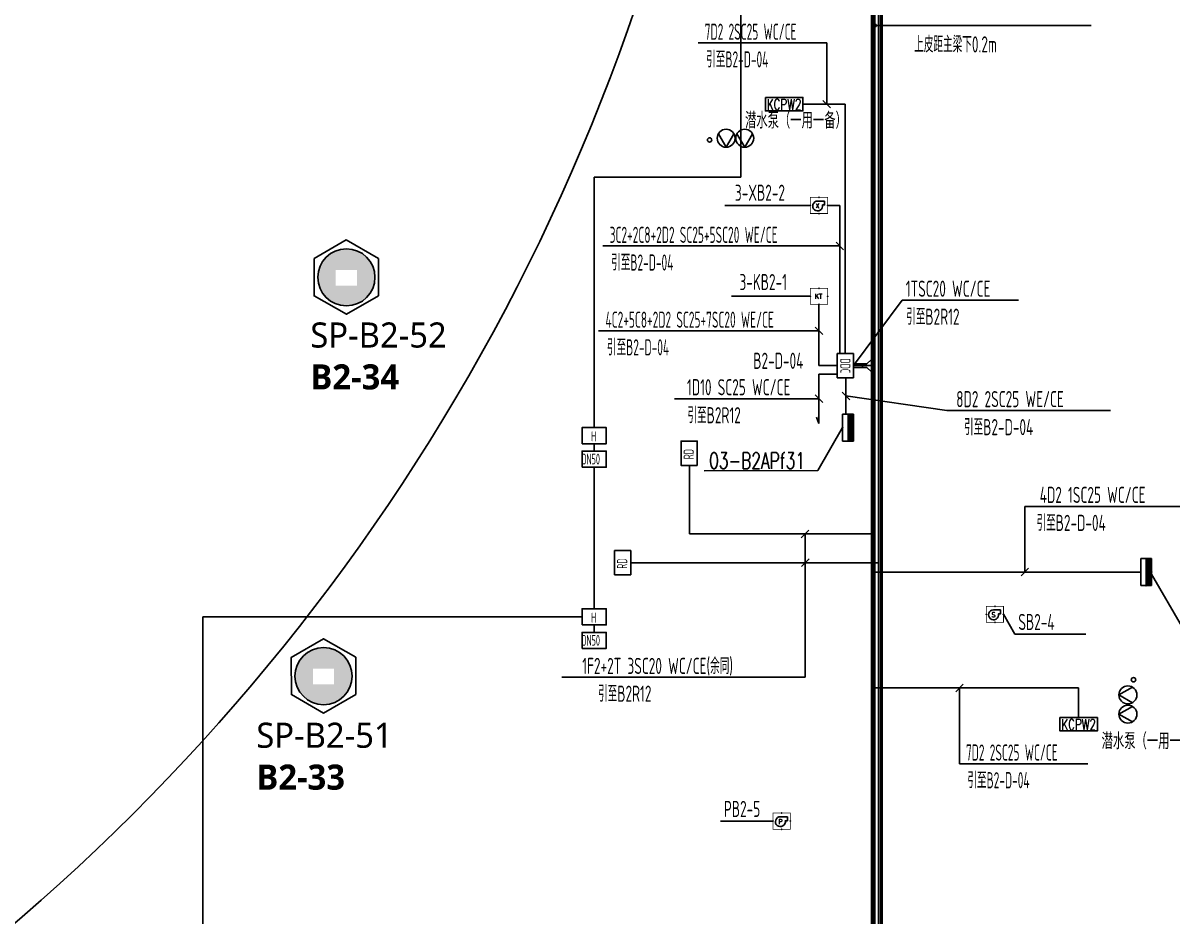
# Model space of a CAD drawing. Extents: x 444086 to 1693832, y -6784 to 371769.
# Drawn here: x 1412206 to 1444194, y 219994 to 244876 of the extents above; entities that cross this region are included whole.
import ezdxf
from ezdxf.enums import TextEntityAlignment as Align

# ---------------------------------------------------------------- set-up
doc = ezdxf.new("R2010")
doc.units = 0
doc.header["$LTSCALE"] = 1000
doc.header["$MEASUREMENT"] = 0
doc.layers.get('0').update_dxf_attribs({"color": 1, "linetype": 'CONTINUOUS'})
for name, color, linetype in [('AP', 7, 'CONTINUOUS'), ('CABLETRAY_DOTE', 5, 'CONTINUOUS'), ('CABLETRAY_WEAK', 6, 'CONTINUOUS'), ('T-BAS', 11, 'CONTINUOUS'), ('T-BSA TEXT', 7, '485_LINE'), ('T-I-CHANNELS', 2, 'CONTINUOUS'), ('T-METER DATA', 150, 'C_LINE'), ('T-R-INTEGRATE', 1, 'CONTINUOUS'), ('T-SYSTEM BLOCK', 4, 'CONTINUOUS'), ('T-TEXT', 7, 'CONTINUOUS'), ('WALL', 9, 'CONTINUOUS'), ('WIRE-通讯', 4, 'CONTINUOUS')]:
    doc.layers.add(name, color=color, linetype=linetype)
doc.styles.add('_TCH_LABEL', font='COMPLEX', dxfattribs={"bigfont": 'GBCBIG'})
doc.styles.add('_TEL_DIM', font='SIMPLEX', dxfattribs={"width": 0.8, "height": 3.5, "bigfont": 'HZTXT'})
doc.styles.add('GBSTYLE', font='gbxwxt.shx', dxfattribs={"width": 0.6, "bigfont": 'gbhzfs.shx'})
doc.styles.add('HZTXT1', font='txtd.shx', dxfattribs={"width": 0.7, "bigfont": 'hztxt.shx'})
doc.styles.get("Standard").update_dxf_attribs({"font": 'GBENOR', "bigfont": 'GBCBIG'})
doc.linetypes.add('485_LINE', pattern='A,25.7,-3.58,["485",Standard,S=2.54,R=0,X=-3.2,Y=-1.27],-3.85', length=33.13)
doc.linetypes.add('C_LINE', pattern='A,25.7,-2.08,["C",Standard,S=2.54,R=0,X=-0.54,Y=-1.27],-2.35', length=30.13)

# ---------------------------------------------------------------- blocks, each defined once
blk = doc.blocks.new('空调抄费表')
at = {"layer": 'T-SYSTEM BLOCK'}
blk.add_lwpolyline([(-338, 0), (338, 0), (338, 450), (-338, 450)], close=True, dxfattribs=at)
at = {"layer": 'T-TEXT', "style": 'GBSTYLE', "width": 0.7}
blk.add_text('H', height=281, dxfattribs=at).set_placement((-84, 63))
blk = doc.blocks.new('A$C78FD1D7B')
at = {"layer": 'T-SYSTEM BLOCK'}
blk.add_lwpolyline([(-300, 0), (300, 0), (300, 400), (-300, 400)], close=True, dxfattribs=at)
at = {"layer": 'T-TEXT', "style": 'GBSTYLE', "width": 0.7}
blk.add_text('RD', height=250, dxfattribs=at).set_placement((-149, 88))
blk = doc.blocks.new('*X692')
at = {"color": 0}
for p, q in [((-250, 33), (-183, 100)), ((-250, 68), (-218, 100)), ((-247, 0), (-147, 100)), ((-212, 0), (-112, 100)), ((-177, 0), (-77, 100)), ((-141, 0), (-41, 100)), ((-106, 0), (-6, 100)), ((-71, 0), (29, 100)), ((-35, 0), (65, 100)), ((0, 0), (100, 100)), ((35, 0), (135, 100)), ((71, 0), (171, 100)), ((106, 0), (206, 100)), ((141, 0), (241, 100)), ((177, 0), (250, 73)), ((212, 0), (250, 38)), ((247, 0), (250, 3))]:
    blk.add_line(p, q, dxfattribs=at)
blk = doc.blocks.new('$equip$00001414')
for p, q in [((0.75, 0.6), (-0.75, 0.6)), ((-0.75, 0.6), (-0.75, 0)), ((-0.75, 0.3), (0.75, 0.3)), ((-0.75, 0), (0.75, 0)), ((0.75, 0), (0.75, 0.6))]:
    blk.add_line(p, q)
at = {"const_width": 0.3}
blk.add_lwpolyline([(-0.75, 0.15), (0.75, 0.15)], dxfattribs=at)
for p in [(-0.75, 0.3), (0, 0.6), (0, 0), (0.75, 0.3)]:
    blk.add_point(p)
at = {"xscale": 0.00300000000061118, "yscale": 0.00300000000061118, "zscale": 0.00300000000061118}
blk.add_blockref('*X692', (0, 0), dxfattribs=at)
at = {"style": '_TCH_LABEL', "flags": 9}
blk.add_attdef('A', (0, 0), '', height=0.00002, dxfattribs=at)
blk = doc.blocks.new('$equip_U$00000229(PC-201201232)')
at = {"const_width": 0.06}
blk.add_lwpolyline([(-0.719, 1.346), (-0.719, 0), (0.719, 0), (0.719, 1.346)], close=True, dxfattribs=at)
blk.add_lwpolyline([(0.466, 1.039), (0.466, 0.709), (0.292, 0.709, -2.805884), (-0.112, 1.039)], format="xyb", close=True)
for p in [(0, 1.346), (-0.719, 0.673), (0, 0), (0.719, 0.673)]:
    blk.add_point(p)
at = {"color": 7, "style": '_TCH_LABEL'}
blk.add_attdef('$TEXT$', text='', height=0.4, dxfattribs=at).set_placement((-0.112, 0.63), align=Align.MIDDLE_CENTER)
at = {"color": 7, "style": '_TCH_LABEL', "flags": 1}
blk.add_attdef('A', text='', height=0.000025, dxfattribs=at).set_placement((0, 0), align=Align.MIDDLE_CENTER)
blk = doc.blocks.new('$equip_U$00000481(GZ顾恪)')
at = {"const_width": 0.06}
blk.add_lwpolyline([(-0.719, 0.673), (-0.719, -0.673), (0.719, -0.673), (0.719, 0.673)], close=True, dxfattribs=at)
for p in [(-0.719, 0), (0, 0.673), (0.719, 0), (0, -0.673)]:
    blk.add_point(p)
at = {"color": 7, "style": '_TCH_LABEL'}
blk.add_attdef('$TEXT$', text='', height=0.4, dxfattribs=at).set_placement((-0.04, 0), align=Align.MIDDLE_CENTER)
at = {"color": 7, "style": '_TEL_DIM', "flags": 1}
blk.add_attdef('A', text='', height=0.000025, dxfattribs=at).set_placement((0, 0), align=Align.MIDDLE_CENTER)
blk = doc.blocks.new('$equip_U$00000228(PC-201201232)')
at = {"const_width": 0.06}
blk.add_lwpolyline([(-0.719, 1.346), (-0.719, 0), (0.719, 0), (0.719, 1.346)], close=True, dxfattribs=at)
blk.add_lwpolyline([(0.466, 1.039), (0.466, 0.709), (0.292, 0.709, -2.805884), (-0.112, 1.039)], format="xyb", close=True)
for p in [(0, 1.346), (-0.719, 0.673), (0, 0), (0.719, 0.673)]:
    blk.add_point(p)
at = {"color": 7, "style": '_TCH_LABEL'}
blk.add_attdef('$TEXT$', text='', height=0.4, dxfattribs=at).set_placement((-0.112, 0.63), align=Align.MIDDLE_CENTER)
at = {"color": 7, "style": '_TCH_LABEL', "flags": 1}
blk.add_attdef('A', text='', height=0.000025, dxfattribs=at).set_placement((0, 0), align=Align.MIDDLE_CENTER)
blk = doc.blocks.new('$equip_U$00000289(PC-201201232)')
at = {"const_width": 0.075}
blk.add_lwpolyline([(-0.9, 1.68), (-0.9, 0), (0.9, 0), (0.9, 1.68)], close=True, dxfattribs=at)
blk.add_lwpolyline([(0.58, 1.3), (0.58, 0.89), (0.37, 0.89, -2.805884), (-0.14, 1.3)], format="xyb", close=True)
for p in [(0, 1.68), (-0.9, 0.84), (0, 0), (0.9, 0.84)]:
    blk.add_point(p)
at = {"color": 7, "style": '_TCH_LABEL'}
blk.add_attdef('$TEXT$', text='', height=0.5, dxfattribs=at).set_placement((-0.15, 0.79), align=Align.MIDDLE_CENTER)
at = {"color": 7, "style": '_TEL_DIM', "flags": 1}
blk.add_attdef('A', text='', height=0.000025, dxfattribs=at).set_placement((0, 0), align=Align.MIDDLE_CENTER)
blk = doc.blocks.new('DDC')
at = {"layer": 'T-SYSTEM BLOCK'}
blk.add_lwpolyline([(-300, -400), (300, -400), (300, 0), (-300, 0)], close=True, dxfattribs=at)
at = {"layer": 'T-TEXT', "style": 'GBSTYLE', "width": 0.7}
blk.add_text('DDC', height=250, dxfattribs=at).set_placement((5, -324), align=Align.CENTER)
blk = doc.blocks.new('14')
at = {"layer": 'T-BAS', "elevation": 0}
blk.add_lwpolyline([(-375, -522), (-375, 522), (0, 522), (0, -522), (-375, -522)], dxfattribs=at)
at = {"layer": 'T-BAS', "color": 7, "style": 'HZTXT1', "width": 0.7}
blk.add_text('KCPW2', height=300, rotation=90, dxfattribs=at).set_placement((-31, -1), align=Align.CENTER)
blk = doc.blocks.new('sb2')
at = {"layer": 'T-BAS'}
for q in [(125, 216), (125, -216)]:
    blk.add_line((-250, 0), q, dxfattribs=at)
blk.add_circle((0, 0), 250, dxfattribs=at)

msp = doc.modelspace()

# ---------------------------------------------------------------- hatches: boundary and pattern name
at = {"layer": 'T-TEXT', "linetype": 'ByBlock'}
h = msp.add_hatch(color=256, dxfattribs=at)
edge = h.paths.add_edge_path()
edge.add_arc((1435924, 244806), 37.5, 0, 360)
at = {"layer": 'WALL', "linetype": 'ByBlock'}
h = msp.add_hatch(dxfattribs=at)
h.set_pattern_fill('ESCHER', color=3)
h.set_pattern_definition([(60, (-1456040.17, -2163977.498), (-30.47999999, -7e-09), [27.94, -2.54]), (180, (-1456040.17, -2163977.498), (15.24, -26.3964543), [27.94, -2.54]), (300, (-1456040.17, -2163977.498), (30.47999999, -7e-09), [27.94, -2.54]), (60, (-1456037.63, -2163977.498), (-30.47999999, -7e-09), [5.08, -25.4]), (300, (-1456037.63, -2163977.498), (30.47999999, -7e-09), [5.08, -25.4]), (60, (-1456041.44, -2163975.298), (-30.47999999, -7e-09), [5.08, -25.4]), (180, (-1456041.44, -2163975.298), (15.24, -26.3964543), [5.08, -25.4]), (300, (-1456041.44, -2163979.698), (30.47999999, -7e-09), [5.08, -25.4]), (180, (-1456041.44, -2163979.698), (15.24, -26.3964543), [5.08, -25.4]), (60, (-1456050.33, -2163977.498), (-30.47999999, -7e-09), [5.08, -25.4]), (300, (-1456050.33, -2163977.498), (30.47999999, -7e-09), [5.08, -25.4]), (60, (-1456035.09, -2163986.297), (-30.47999999, -7e-09), [5.08, -25.4]), (180, (-1456035.09, -2163986.297), (15.24, -26.3964543), [5.08, -25.4]), (300, (-1456035.09, -2163968.7), (30.47999999, -7e-09), [5.08, -25.4]), (180, (-1456035.09, -2163968.7), (15.24, -26.3964543), [5.08, -25.4]), (0, (-1456035.09, -2163973.1), (-15.24, 26.3964543), [17.78, -12.7]), (0, (-1456035.09, -2163981.898), (-15.24, 26.3964543), [17.78, -12.7]), (120, (-1456038.9, -2163970.9), (-30.47999999, 7e-09), [17.78, -12.7]), (120, (-1456046.52, -2163975.298), (-30.47999999, 7e-09), [17.78, -12.7]), (240, (-1456046.52, -2163979.698), (15.23999999, -26.3964543), [17.78, -12.7]), (240, (-1456038.9, -2163984.097), (15.23999999, -26.3964543), [17.78, -12.7])])
h.paths.add_polyline_path([(1420412, 237789, 1), (1422004, 237789, 1)])
h.paths.add_polyline_path([(1421502, 237994), (1421502, 237559), (1420914, 237559), (1420914, 237994)], flags=16)
h = msp.add_hatch(dxfattribs=at)
h.set_pattern_fill('ESCHER', color=3)
h.set_pattern_definition([(60, (-1456674.072, -2175088.596), (-30.47999999, -7e-09), [27.94, -2.54]), (180, (-1456674.072, -2175088.596), (15.24, -26.3964543), [27.94, -2.54]), (300, (-1456674.072, -2175088.596), (30.47999999, -7e-09), [27.94, -2.54]), (60, (-1456671.532, -2175088.596), (-30.47999999, -7e-09), [5.08, -25.4]), (300, (-1456671.532, -2175088.596), (30.47999999, -7e-09), [5.08, -25.4]), (60, (-1456675.342, -2175086.397), (-30.47999999, -7e-09), [5.08, -25.4]), (180, (-1456675.342, -2175086.397), (15.24, -26.3964543), [5.08, -25.4]), (300, (-1456675.342, -2175090.796), (30.47999999, -7e-09), [5.08, -25.4]), (180, (-1456675.342, -2175090.796), (15.24, -26.3964543), [5.08, -25.4]), (60, (-1456684.232, -2175088.596), (-30.47999999, -7e-09), [5.08, -25.4]), (300, (-1456684.232, -2175088.596), (30.47999999, -7e-09), [5.08, -25.4]), (60, (-1456668.992, -2175097.395), (-30.47999999, -7e-09), [5.08, -25.4]), (180, (-1456668.992, -2175097.395), (15.24, -26.3964543), [5.08, -25.4]), (300, (-1456668.992, -2175079.798), (30.47999999, -7e-09), [5.08, -25.4]), (180, (-1456668.992, -2175079.798), (15.24, -26.3964543), [5.08, -25.4]), (0, (-1456668.992, -2175084.197), (-15.24, 26.3964543), [17.78, -12.7]), (0, (-1456668.992, -2175092.996), (-15.24, 26.3964543), [17.78, -12.7]), (120, (-1456672.802, -2175081.997), (-30.47999999, 7e-09), [17.78, -12.7]), (120, (-1456680.422, -2175086.397), (-30.47999999, 7e-09), [17.78, -12.7]), (240, (-1456680.422, -2175090.796), (15.23999999, -26.3964543), [17.78, -12.7]), (240, (-1456672.802, -2175095.195), (15.23999999, -26.3964543), [17.78, -12.7])])
h.paths.add_polyline_path([(1419778, 226678, 1), (1421370, 226678, 1)])
h.paths.add_polyline_path([(1420868, 226883), (1420868, 226448), (1420280, 226448), (1420280, 226883)], flags=16)

# ---------------------------------------------------------------- linework, layer by layer
at = {"layer": 'CABLETRAY_DOTE', "linetype": 'ByBlock'}
for p, q in [((1435874, 205999, 0), (1435874, 252699, 0)), ((1436074, 205599, 0), (1436074, 252499, 0))]:
    msp.add_line(p, q, dxfattribs=at)
at = {"layer": 'CABLETRAY_DOTE'}
for p, q in [((1435874, 235629), (1435874, 235029)), ((1435324, 235329), (1435574, 235329)), ((1435874, 235329), (1435574, 235329))]:
    msp.add_line(p, q, dxfattribs=at)
at = {"layer": 'CABLETRAY_WEAK', "linetype": 'ByBlock'}
for p, q in [((1435824, 205999, 0), (1435824, 252699, 0)), ((1435924, 252699, 0), (1435924, 205999, 0))]:
    msp.add_line(p, q, dxfattribs=at)
at = {"layer": 'CABLETRAY_WEAK'}
for p, q in [((1435699, 235379), (1435824, 235504)), ((1435824, 235504), (1435824, 235629)), ((1435824, 235629), (1435924, 235629)), ((1435924, 235629), (1435924, 235029)), ((1435324, 235279), (1435324, 235379)), ((1435324, 235379), (1435574, 235379)), ((1435574, 235279), (1435324, 235279)), ((1435574, 235379), (1435574, 235279)), ((1435574, 235279), (1435574, 235379)), ((1435574, 235379), (1435699, 235379)), ((1435699, 235279), (1435574, 235279)), ((1435824, 235154), (1435699, 235279)), ((1435824, 235029), (1435824, 235154)), ((1435924, 235029), (1435824, 235029))]:
    msp.add_line(p, q, dxfattribs=at)
at = {"layer": 'T-BAS', "linetype": 'ByBlock'}
for p, q in [((1433917, 242613, 0), (1435099, 242613, 0)), ((1435099, 235666), (1435099, 242613)), ((1431749, 239792), (1434125, 239792)), ((1434605, 239792), (1434947, 239792)), ((1434947, 235666), (1434947, 239792, 0)), ((1431934, 237261), (1434125, 237261)), ((1434365, 237036), (1434365, 235329)), ((1434874, 235329), (1434365, 235329)), ((1435324, 235329), (1435824, 235329)), ((1435117, 233976), (1435117, 234991)), ((1431174, 232402), (1434333, 232405)), ((1443324, 229576, 0), (1435924, 229576)), ((1439822, 227848, 0), (1441791, 227848, 0)), ((1441594, 226348, 0), (1435924, 226348)), ((1441594, 225525, 0), (1441594, 226348, 0)), ((1431625, 222638), (1433089, 222638))]:
    msp.add_line(p, q, dxfattribs=at)
at = {"layer": 'T-BAS', "color": 1, "linetype": 'ByBlock'}
for p, q in [((1434874, 235092), (1434365, 235092)), ((1434365, 235092), (1434365, 233721)), ((1434365, 233721), (1434299, 233896))]:
    msp.add_line(p, q, dxfattribs=at)
at = {"layer": 'T-BAS'}
for p, q in [((1435024, 233601), (1434333, 232405)), ((1444482, 228035, 0), (1443624, 229523, 0)), ((1439822, 227848, 0), (1439503, 228400, 0))]:
    msp.add_line(p, q, dxfattribs=at)
for centre in [(1431320, 241617, 0), (1443123, 226578, 0)]:
    msp.add_circle(centre, 61.5, dxfattribs=at)
at = {"layer": 'T-BSA TEXT', "linetype": 'ByBlock'}
for p, q in [((1431006, 244321, 0), (1434580, 244321, 0)), ((1434580, 244321, 0), (1434580, 242613, 0)), ((1434474, 242719, 0), (1434686, 242507, 0)), ((1428349, 238662, 0), (1434947, 238662, 0)), ((1434841, 238768, 0), (1435053, 238556, 0)), ((1436680, 237152), (1435324, 235329)), ((1436680, 237152), (1439922, 237152)), ((1434259, 236404), (1434471, 236192)), ((1428231, 236298, 0), (1434365, 236298)), ((1434259, 234513), (1434471, 234300)), ((1435011, 234590), (1435223, 234378)), ((1435117, 234484), (1437924, 234076, 0)), ((1430347, 234406), (1434365, 234406)), ((1437924, 234076, 0), (1442480, 234076, 0)), ((1440097, 231408), (1444513, 231408, 0)), ((1440097, 231408), (1440097, 229576)), ((1433869, 230534), (1434082, 230746)), ((1433985, 226649), (1433985, 230640)), ((1433879, 229732, 0), (1434091, 229944, 0)), ((1439991, 229469), (1440203, 229682)), ((1427204, 226649), (1433985, 226649)), ((1438172, 226242), (1438384, 226454)), ((1438278, 224238), (1438278, 226348)), ((1438278, 224238), (1441852, 224238))]:
    msp.add_line(p, q, dxfattribs=at)
at = {"layer": 'T-I-CHANNELS', "linetype": 'ByBlock'}
for p, q in [((1436024, 205599, 0), (1436024, 252499, 0)), ((1436124, 252499, 0), (1436124, 205599, 0))]:
    msp.add_line(p, q, dxfattribs=at)
at = {"layer": 'T-METER DATA'}
for p, q in [((1432189, 240582, 0), (1432189, 259417, 0)), ((1428107, 233603), (1428107, 240582)), ((1428107, 240582), (1432189, 240582, 0)), ((1428107, 228553), (1428107, 232499)), ((1427770, 228328), (1417217, 228328)), ((1417217, 228328), (1417217, 209043))]:
    msp.add_line(p, q, dxfattribs=at)
at = {"layer": 'T-R-INTEGRATE', "color": 4}
for p, q in [((1430759, 232550), (1430759, 230640)), ((1430759, 230640), (1435824, 230640)), ((1429125, 229838, 0), (1436024, 229838, 0))]:
    msp.add_line(p, q, dxfattribs=at)
at = {"layer": 'T-R-INTEGRATE'}
for centre, radius in [((1374018, 264073), 58324), ((1422060, 209681), 50000)]:
    msp.add_circle(centre, radius, dxfattribs=at)
at = {"layer": 'T-SYSTEM BLOCK'}
for p, q in [((1428107, 232949), (1428107, 233153)), ((1428107, 227898), (1428107, 228103))]:
    msp.add_line(p, q, dxfattribs=at)
at = {"layer": 'T-SYSTEM BLOCK', "elevation": 0}
for points in [[(1427770, 232499), (1428445, 232499), (1428445, 232949), (1427770, 232949)], [(1427770, 227448), (1428445, 227448), (1428445, 227898), (1427770, 227898)]]:
    msp.add_lwpolyline(points, close=True, dxfattribs=at)
at = {"layer": 'T-TEXT', "linetype": 'ByBlock'}
msp.add_line((1435924, 244806, 0), (1441943, 244806, 0), dxfattribs=at)
msp.add_circle((1435924, 244806, 0), 37.5, dxfattribs=at)
at = {"layer": 'WALL', "color": 3, "linetype": 'ByBlock'}
for points in [[(1422106, 237278), (1422103, 238313), (1421205, 238829), (1420309, 238309), (1420312, 237273), (1421210, 236758)], [(1421472, 226167), (1421469, 227202), (1420571, 227718), (1419675, 227198), (1419678, 226162), (1420576, 225647)]]:
    msp.add_lwpolyline(points, close=True, dxfattribs=at)
for centre in [(1421208, 237789), (1420574, 226678)]:
    msp.add_circle(centre, 796, dxfattribs=at)

# ---------------------------------------------------------------- block references
at = {"layer": 'T-BAS'}
for name, p, rotation in [('14', (1433395, 242425), 270), ('sb2', (1431781, 241665, 0), 90.00005624233887), ('sb2', (1432298, 241665, 0), 90.00005624233887), ('14', (1441594, 225150), 270)]:
    msp.add_blockref(name, p, dxfattribs=dict(at, rotation=rotation))
at = {"layer": 'T-BAS', "linetype": 'ByBlock'}
for name, p, xscale, yscale, zscale, values in [('$equip_U$00000289(PC-201201232)', (1434365, 239567), 267.4591381880455, 267.4591381880455, 267.4591381880455, {'$TEXT$': 'X'}), ('$equip_U$00000481(GZ顾恪)', (1434365, 237261), 334.3239227582235, 334.3239227582235, 334.3239227582235, {'$TEXT$': 'KT'}), ('$equip_U$00000228(PC-201201232)', (1439262, 228175, 0), 334.3239227582235, 334.3239227582235, 334.3239227582235, {'$TEXT$': 'S'}), ('$equip_U$00000229(PC-201201232)', (1433330, 222413), 334.3239227582235, 334.3239227582235, 334.3239227582235, {'$TEXT$': 'P'})]:
    msp.add_blockref(name, p, dxfattribs=dict(at, xscale=xscale, yscale=yscale, zscale=zscale)).add_auto_attribs(values)
for name, p, xscale, yscale, zscale, rotation in [('DDC', (1435324, 235329), 1.125, 1.125, 1.125, 270), ('$equip$00001414', (1435324, 233601), -500, 500, 500, 90), ('$equip$00001414', (1443624, 229576, 0), 500, 500, 500, 90)]:
    msp.add_blockref(name, p, dxfattribs=dict(at, xscale=xscale, yscale=yscale, zscale=zscale, rotation=rotation))
at = {"layer": 'T-BAS', "xscale": -1, "rotation": 179.9999437576611}
for p in [(1442967, 226154), (1442967, 225619)]:
    msp.add_blockref('sb2', p, dxfattribs=at)
at = {"layer": 'T-METER DATA'}
for p in [(1428107, 233153), (1428107, 228103)]:
    msp.add_blockref('空调抄费表', p, dxfattribs=at)
at = {"layer": 'WIRE-通讯', "xscale": 1.125, "yscale": 1.125, "zscale": 1.125, "rotation": 90}
for p in [(1430977, 232888), (1429125, 229838, 0)]:
    msp.add_blockref('A$C78FD1D7B', p, dxfattribs=at)

# ---------------------------------------------------------------- texts
at = {"layer": 'AP', "color": 3, "char_height": 700, "attachment_point": 1}
for s, insert in [('{\\fMicrosoft YaHei|b0|i0|c134|p34;SP-B2-52\\P\\fMicrosoft YaHei|b1|i0|c134|p34;\\C1;B2-34}', (1420205, 236532)), ('{\\fMicrosoft YaHei|b0|i0|c134|p34;SP-B2-51\\P\\fMicrosoft YaHei|b1|i0|c134|p34;\\C1;B2-33}', (1418701, 225381))]:
    msp.add_mtext_dynamic_manual_height_columns(s, width=3644.11, gutter_width=12.5, heights=[0], dxfattribs=dict(at, insert=insert))
at = {"layer": 'T-BAS', "style": 'HZTXT1', "width": 0.7}
for p in [(1432307, 241934, 0), (1442233, 224642, 0)]:
    msp.add_text('潜水泵（一用一备）', height=450, dxfattribs=at).set_placement(p)
at = {"layer": 'T-BAS', "linetype": 'ByBlock', "width": 0.7}
for s, style, p in [('3-XB2-2', 'GBSTYLE', (1432027, 239921)), ('3-KB2-1', 'GBSTYLE', (1432152, 237432, 0)), ('03-B2APf31', 'HZTXT1', (1431307, 232456, 0)), ('SB2-4', 'GBSTYLE', (1439916, 227962, 0)), ('PB2-5', 'GBSTYLE', (1431719, 222753))]:
    msp.add_text(s, height=450, dxfattribs=dict(at, style=style)).set_placement(p)
at = {"layer": 'T-BSA TEXT', "linetype": 'ByBlock', "style": 'GBSTYLE'}
for s, width, p in [('7D2 2SC25 WC/CE ', 0.6, (1431185, 244407, 0)), ('引至B2-D-04', 0.6, (1431222, 243636, 0)), ('3C2+2C8+2D2 SC25+5SC20 WE/CE ', 0.6, (1428540, 238748, 0)), ('引至B2-D-04', 0.6, (1428577, 237977, 0)), ('1TSC20 WC/CE ', 0.7, (1436781, 237247)), ('4C2+5C8+2D2 SC25+7SC20 WE/CE ', 0.6, (1428422, 236384, 0)), ('引至B2R12', 0.7, (1436793, 236467)), ('引至B2-D-04', 0.6, (1428459, 235614, 0)), ('1D10 SC25 WC/CE ', 0.7, (1430691, 234502)), ('8D2 2SC25 WE/CE', 0.7, (1438187, 234171, 0)), ('引至B2R12', 0.7, (1430703, 233722)), ('引至B2-D-04', 0.7, (1438402, 233391, 0)), ('4D2 1SC25 WC/CE', 0.7, (1440512, 231503, 0)), ('引至B2-D-04', 0.7, (1440421, 230723, 0)), ('1F2+2T 3SC20 WC/CE(余同)', 0.7, (1427775, 226737)), ('引至B2R12', 0.7, (1428215, 225964)), ('7D2 2SC25 WC/CE ', 0.6, (1438457, 224324)), ('引至B2-D-04', 0.6, (1438494, 223553))]:
    msp.add_text(s, height=450, dxfattribs=dict(at, width=width)).set_placement(p)
at = {"layer": 'T-BSA TEXT', "color": 6, "linetype": 'ByBlock', "style": 'GBSTYLE', "width": 0.7}
msp.add_text('B2-D-04', height=450, dxfattribs=at).set_placement((1432537, 235239, 0))
at = {"layer": 'T-SYSTEM BLOCK', "color": 0, "style": 'GBSTYLE', "width": 0.6}
for p in [(1427747, 232575), (1427747, 227525)]:
    msp.add_text('DN50', height=300, dxfattribs=at).set_placement(p)
at = {"layer": 'T-TEXT', "linetype": 'ByBlock', "style": 'GBSTYLE', "width": 0.7}
msp.add_text('上皮距主梁下0.2m', height=450, dxfattribs=at).set_placement((1437017, 244054, 0))

doc.saveas('drawing.dxf')
